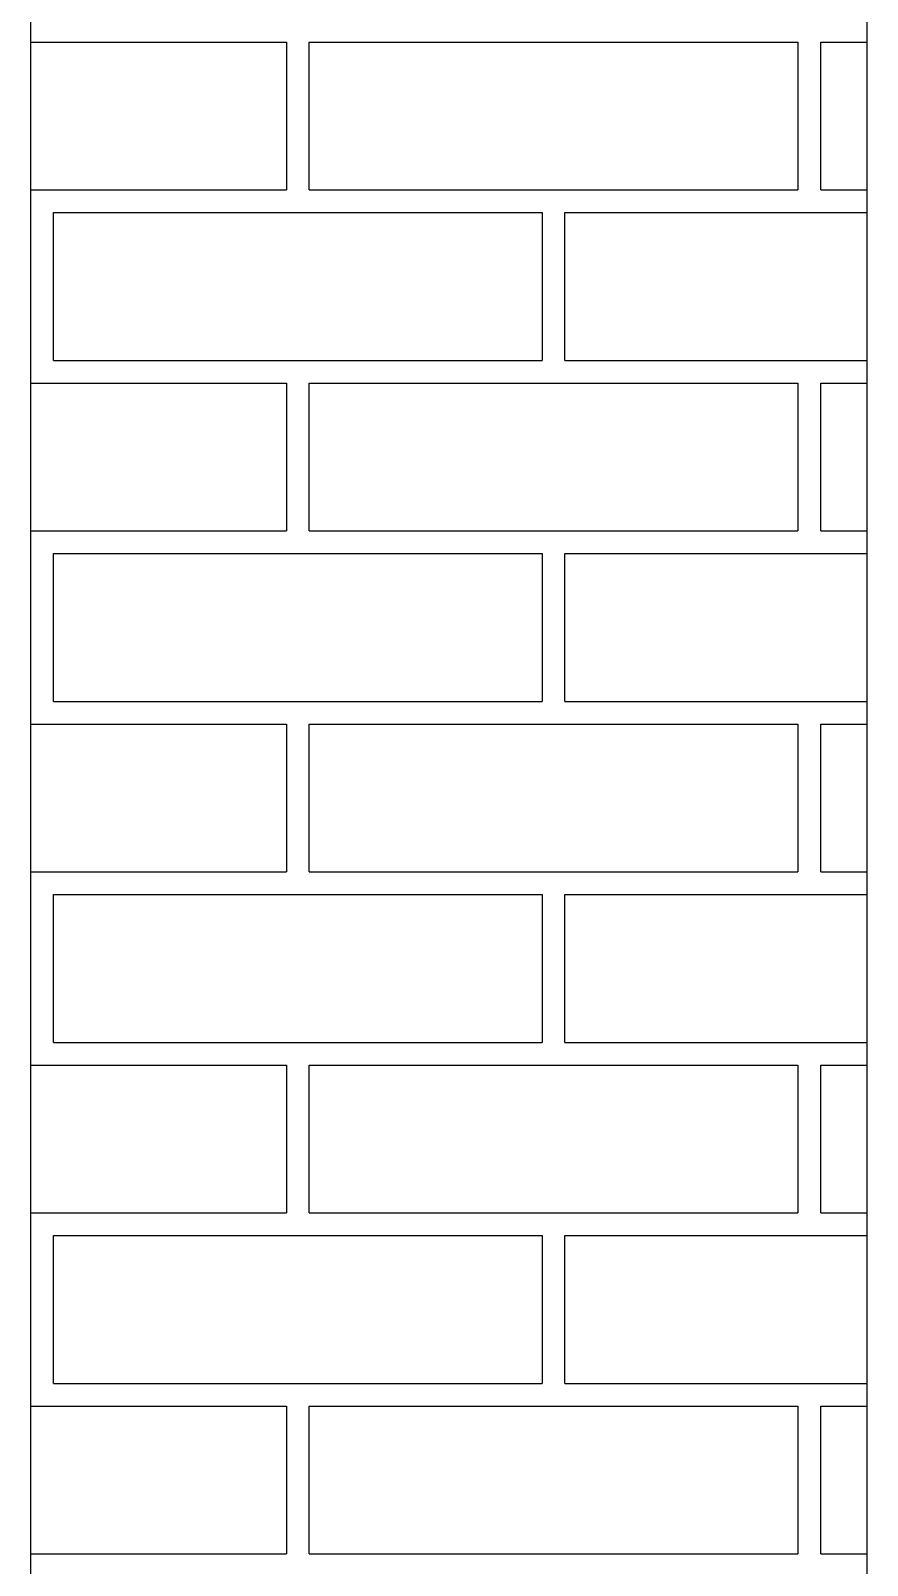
# Model space of a CAD drawing. Header units: millimetres. Extents: x -11841 to 102317, y -68819 to 40378.
# Drawn here: x 75980 to 76348, y 3268 to 3943 of the extents above; entities that cross this region are included whole.
import ezdxf

# ---------------------------------------------------------------- set-up
doc = ezdxf.new("R2010")
doc.units = ezdxf.units.MM

msp = doc.modelspace()

# ---------------------------------------------------------------- linework, layer by layer
at = {"ltscale": 0.58}
for p, q in [((75980.21040927415, 2887.83228170709), (75980.21040927418, 5825.832281707095)), ((76348.21040927415, 3112.832281706394), (76348.21040927415, 5137.832281707279)), ((76327.71040927467, 3937.832281706173), (76348.21040927415, 3937.832281706174)), ((76055.21040927459, 3872.832281706869), (76055.21040927459, 3873.002403738207)), ((76327.71040927464, 3872.832281706173), (76348.21040927416, 3872.832281706173)), ((76327.7104092746, 3787.832281706173), (76348.21040927416, 3787.832281706173)), ((76327.71040927457, 3722.832281706173), (76348.21040927415, 3722.832281706407)), ((76327.71040927469, 3637.83228170605), (76348.21040927415, 3637.83228170605)), ((76055.2104092746, 3572.832281706746), (76055.2104092746, 3573.002403738084)), ((76327.71040927466, 3572.83228170605), (76348.21040927416, 3572.83228170605)), ((76327.71040927462, 3487.83228170605), (76348.21040927416, 3487.83228170605)), ((76327.71040927459, 3422.83228170605), (76348.21040927415, 3422.832281706284)), ((76327.7104092747, 3337.832281705926), (76348.21040927415, 3337.832281705926)), ((76055.21040927462, 3272.832281706622), (76055.21040927462, 3273.00240373796)), ((76327.71040927467, 3272.832281705926), (76348.21040927416, 3272.832281705926))]:
    msp.add_line(p, q, dxfattribs=at)
for p, q in [((75980.21040927415, 3937.832281706896), (76092.71040927467, 3937.832281706856)), ((76092.71040927467, 3937.832281706856), (76092.71040927464, 3872.832281706856)), ((76102.71040927462, 3872.832281706852), (76102.71040927464, 3937.832281706852)), ((76102.71040927464, 3937.832281706852), (76317.71040927464, 3937.832281706776)), ((76317.71040927464, 3937.832281706776), (76317.71040927462, 3872.832281706776)), ((76317.71040927464, 3937.832281706776), (76317.71040927462, 3872.832281706776)), ((76327.71040927464, 3872.832281706173), (76327.71040927467, 3937.832281706173)), ((76327.71040927462, 3872.832281706772), (76327.71040927464, 3937.832281706772)), ((75980.21040927415, 3872.832281706896), (76092.71040927464, 3872.832281706856)), ((76102.71040927462, 3872.832281706852), (76317.71040927462, 3872.832281706776)), ((75990.2104092746, 3797.832281706892), (75990.21040927463, 3862.832281706892)), ((75990.21040927463, 3862.832281706892), (76205.21040927463, 3862.832281706816)), ((76205.21040927463, 3862.832281706816), (76205.2104092746, 3797.832281706816)), ((76215.2104092746, 3797.832281706812), (76215.21040927462, 3862.832281706812)), ((76215.21040927462, 3862.832281706812), (76348.21040927415, 3862.832281706765)), ((75990.2104092746, 3797.832281706892), (76205.2104092746, 3797.832281706816)), ((76215.2104092746, 3797.832281706812), (76348.21040927415, 3797.832281706765)), ((75980.21040927415, 3787.832281706896), (76092.7104092746, 3787.832281706856)), ((76092.7104092746, 3787.832281706856), (76092.71040927457, 3722.832281706856)), ((76102.71040927457, 3722.832281706852), (76102.7104092746, 3787.832281706852)), ((76102.7104092746, 3787.832281706852), (76317.7104092746, 3787.832281706776)), ((76317.71040927459, 3787.832281706776), (76317.71040927457, 3722.832281706776)), ((76317.7104092746, 3787.832281706776), (76317.71040927457, 3722.832281706776)), ((76327.71040927457, 3722.832281706173), (76327.7104092746, 3787.832281706173)), ((76327.71040927457, 3722.832281706772), (76327.71040927459, 3787.832281706772)), ((75980.21040927415, 3722.832281706896), (76092.71040927457, 3722.832281706856)), ((76102.71040927457, 3722.832281706852), (76317.71040927457, 3722.832281706776)), ((75990.21040927462, 3647.832281706768), (75990.21040927464, 3712.832281706768)), ((75990.21040927464, 3712.832281706768), (76205.21040927464, 3712.832281706692)), ((76205.21040927464, 3712.832281706692), (76205.21040927462, 3647.832281706692)), ((76215.21040927462, 3647.832281706688), (76215.21040927463, 3712.832281706688)), ((76215.21040927463, 3712.832281706688), (76348.21040927415, 3712.832281706641)), ((75990.21040927462, 3647.832281706768), (76205.21040927462, 3647.832281706692)), ((76215.21040927462, 3647.832281706688), (76348.21040927415, 3647.832281706641)), ((75980.21040927415, 3637.832281706771), (76092.71040927469, 3637.832281706732)), ((76092.71040927469, 3637.832281706732), (76092.71040927466, 3572.832281706732)), ((76102.71040927463, 3572.832281706728), (76102.71040927466, 3637.832281706728)), ((76102.71040927466, 3637.832281706728), (76317.71040927466, 3637.832281706652)), ((76317.71040927466, 3637.832281706652), (76317.71040927463, 3572.832281706652)), ((76317.71040927466, 3637.832281706652), (76317.71040927463, 3572.832281706652)), ((76327.71040927466, 3572.83228170605), (76327.71040927469, 3637.83228170605)), ((76327.71040927463, 3572.832281706648), (76327.71040927466, 3637.832281706648)), ((75980.21040927415, 3572.832281706772), (76092.71040927466, 3572.832281706732)), ((76102.71040927463, 3572.832281706728), (76317.71040927463, 3572.832281706652)), ((75990.21040927462, 3497.832281706768), (75990.21040927464, 3562.832281706768)), ((75990.21040927464, 3562.832281706768), (76205.21040927464, 3562.832281706692)), ((76205.21040927464, 3562.832281706692), (76205.21040927462, 3497.832281706692)), ((76215.21040927462, 3497.832281706688), (76215.21040927463, 3562.832281706688)), ((76215.21040927463, 3562.832281706688), (76348.21040927415, 3562.832281706641)), ((75990.21040927462, 3497.832281706768), (76205.21040927462, 3497.832281706692)), ((76215.21040927462, 3497.832281706688), (76348.21040927415, 3497.832281706641)), ((75980.21040927415, 3487.832281706772), (76092.71040927462, 3487.832281706732)), ((76092.71040927462, 3487.832281706732), (76092.71040927459, 3422.832281706732)), ((76102.71040927459, 3422.832281706728), (76102.71040927462, 3487.832281706728)), ((76102.71040927462, 3487.832281706728), (76317.71040927462, 3487.832281706652)), ((76317.7104092746, 3487.832281706652), (76317.71040927459, 3422.832281706652)), ((76317.71040927462, 3487.832281706652), (76317.71040927459, 3422.832281706652)), ((76327.71040927459, 3422.83228170605), (76327.71040927462, 3487.83228170605)), ((76327.71040927459, 3422.832281706648), (76327.7104092746, 3487.832281706648)), ((75980.21040927415, 3422.832281706772), (76092.71040927459, 3422.832281706732)), ((76102.71040927459, 3422.832281706728), (76317.71040927459, 3422.832281706652)), ((75990.21040927463, 3347.832281706645), (75990.21040927466, 3412.832281706645)), ((75990.21040927466, 3412.832281706645), (76205.21040927466, 3412.832281706568)), ((76205.21040927466, 3412.832281706568), (76205.21040927463, 3347.832281706568)), ((76215.21040927463, 3347.832281706565), (76215.21040927464, 3412.832281706565)), ((76215.21040927464, 3412.832281706565), (76348.21040927415, 3412.832281706517)), ((75990.21040927463, 3347.832281706645), (76205.21040927463, 3347.832281706568)), ((76215.21040927463, 3347.832281706565), (76348.21040927415, 3347.832281706517)), ((75980.21040927415, 3337.832281706648), (76092.7104092747, 3337.832281706608)), ((76092.7104092747, 3337.832281706608), (76092.71040927467, 3272.832281706608)), ((76102.71040927464, 3272.832281706605), (76102.71040927467, 3337.832281706605)), ((76102.71040927467, 3337.832281706605), (76317.71040927467, 3337.832281706528)), ((76317.71040927467, 3337.832281706528), (76317.71040927464, 3272.832281706528)), ((76317.71040927467, 3337.832281706528), (76317.71040927464, 3272.832281706528)), ((76327.71040927467, 3272.832281705926), (76327.7104092747, 3337.832281705926)), ((76327.71040927464, 3272.832281706525), (76327.71040927467, 3337.832281706525)), ((75980.21040927415, 3272.832281706648), (76092.71040927467, 3272.832281706608)), ((76102.71040927464, 3272.832281706605), (76317.71040927464, 3272.832281706528))]:
    msp.add_line(p, q)

doc.saveas('drawing.dxf')
